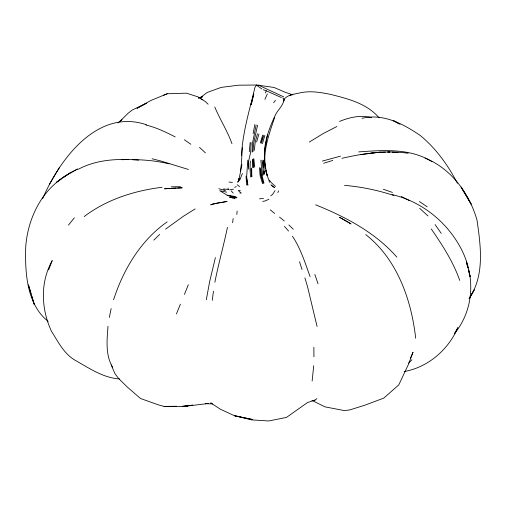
<?xml version="1.0" encoding="UTF-8"?>
<svg xmlns="http://www.w3.org/2000/svg" width="506" height="506" viewBox="0 0 506 506"><rect width="100%" height="100%" fill="white"/><g stroke="black" fill="none" stroke-linecap="round" stroke-linejoin="round"><path stroke-width="0.76" d="M262.873 175.474L262.911 168.22L262.127 160.332L263.778 167.796L263.411 160.244M252.519 167.695L252.583 159.573L253.55 167.397L253.019 159.061L254.733 167.214L253.822 158.599M264.36 159.251L264.568 151.281L267.44 134.95M264.202 159.807L263.949 174.38L263.86 172.85M252.133 152.142L252.545 143.084L256.15 124.938M241.425 155.614C242.393 138.062 246.536 120.77 250.894 103.774M250.388 160.978L250.015 168.998L250.59 176.98M251.121 142.787L250.66 152.192L248.68 160.883L248.661 169.2L247.776 160.181L246.656 176.746L247.858 185.209L246.087 176.113L246.53 185.025M313.707 365.749L312.139 381.005M107.999 326.281C106.975 339.849 105.299 354.87 112.522 367.116M252.962 151.781L253.702 143.021L257.56 125.254M236.827 214.493L237.137 211.053M242.374 147.695L241.349 164.102L240.331 171.3M249.294 151.699L250.192 142.294M253.038 97.588L253.209 96.026L250.995 104.824M264.436 151.737C265.283 138.252 270.274 125.444 276.181 113.433C279.021 108.986 283.366 104.881 284.062 99.435L283.708 101.156L284.233 98.974L282.658 97.936M254.246 150.472L255.239 142.022L257.472 133.742M212.248 300.368L213.456 291.197M232.589 222.766L233.184 218.497M253.158 133.654L254.815 124.476M206.315 299.716L209.636 281.678L215.392 257.598M253.55 95.514L253.822 94.097M214.867 282.291C218.465 263.841 223.633 245.739 227.46 227.327M278.547 190.8L277.876 192.641M241.969 164.716L239.123 178.586L237.782 182.223L238.63 180.522M109.315 317.471L111.156 308.59M251.45 104.325L252.791 97.974M250.925 103.92L254.973 87.329L256.447 85.116L261.849 88.967M253.108 96.254L253.696 94.16M256.618 142.009L258.952 134.001M262.652 135.108L260.293 142.989L263.784 135.285L261.273 143.369M262.399 143.628L264.859 135.418M274.499 117.784C269.255 134.046 262.475 150.94 265.631 168.346L264.562 162.072L267.111 175.708M48.633 269.907L52.238 260.571C40.006 282.354 41.138 308.869 51.403 331.171C58.045 341.493 63.648 353.327 74.515 359.899C88.582 367.799 102.851 377.862 119.473 378.937M113.559 299.811C123.369 269.502 140.674 240.363 167.189 221.887M265.359 93.066L266.257 90.795L263.291 89.733M239.446 180.832L242.399 173.469M184.437 294.403L188.333 284.733M42.605 198.75C59.379 159.732 97.19 107.961 146.474 124.767M176.43 313.929L180.395 304.182M264.904 99.423L267.339 93.977M410.556 357.957L413.035 352.201L408.336 364.592L398.779 384.908L383.744 398.127L364.383 405.363L349.526 409.986L344.314 410.581L324.972 406.849L311.917 400.372M275.017 190.667L272.557 194.487L270.754 195.778M470.213 296.851C484.716 273.891 480.637 245.638 477.038 220.211C469.498 193.659 451.238 168.549 425.015 158.081M469.132 298.635L474.217 289.849L469.157 298.761M59.506 167.385L49.284 184.469M273.607 102.743L275.466 100.34M68.449 225.126L74.344 217.814M408.652 363.099L411.928 359.772M153.818 240.122L159.662 234.436M238.313 179.978L239.8 178.542M121.971 119.637L119.618 121.649L128.296 113.085L132.249 110.023L146.613 103.167L137.031 108.271L151.041 100.409L167.227 93.762L186.467 93.167L198.105 96.912L205.518 101.687L208.118 104.217M284.644 98.6C288.616 94.432 294.777 94.148 300.071 92.857C310.165 90.606 320.254 92.326 330.222 94.312C347.736 98.695 366.85 103.414 379.045 117.79M118.031 122.907L121.472 120.011M111.181 364.858L114.887 373.542L118.309 378.14L127.196 386.957L140.529 398.5L158.188 404.8L164.115 406.426L182.274 406.641L208.168 403.541L205.442 403.649L212.533 403.933L210.705 402.89L220.483 409.278L234.822 415.894L252.469 419.474L234.803 415.736L251.495 419.872L268.686 420.979L286.453 417.425L307.591 402.491L315.01 400.132L316.952 398.614M165.57 229.161L183.482 216.188L195.158 208.915M84.141 216.587C106.545 199.566 134.375 190.642 162.059 187.302M62.187 178.232C39.86 193.343 27.647 220.382 25.73 246.77C24.92 272.127 26.565 304.346 48.121 321.304M61.764 178.612L56.723 182.071L64.37 176.404L77.601 168.998L69.961 172.989L62.795 177.802M63.029 177.745L69.961 172.989M309.324 142.059L323.258 133.54L336.933 126.475M78.354 169.232C93.705 161.06 111.51 158.903 128.688 159.643M234.626 187.378L236.277 186.587M268.888 199.282L265.011 200.977L262.715 201.394M163.628 95.236L167.227 93.762M239.376 178.719L238.244 179.149L239.123 179.067M339.526 121.427C349.564 117.335 360.879 114.698 371.581 117.645M323.701 163.261L332.771 160.446M198.668 97.93L200.876 97.253L207.131 92.497L221.204 87.386L238.598 85.185L256.763 85.021L273.967 87.437L285.593 92.415L292.936 94.843M198.523 97.987L202.729 96.716L198.447 97.968M322.398 161.085L340.544 156.12M289.849 95.311L292.202 94.736M341.917 158.315C363.574 153.362 386.021 149.959 408.203 153.286M263.512 198.441L259.464 198.839M192.754 405.028L182.274 406.641L185.272 406.103M229.768 189.883L233.462 189.168M186.765 405.837L188.264 405.565M313.612 400.372L315.01 400.132M362.043 118.29C383.308 113.167 403.402 123.964 420.404 135.608C436.064 148.511 448.114 165.348 457.399 183.248M360.335 154.691L378.804 152.312L385.559 152.116M404.174 371.568C428.146 367.274 448.284 349.754 457.898 327.629L454.337 333.802C474.989 308.515 475.438 273.86 459.688 246.144C445.463 220.622 420.41 201.027 391.834 194.544M226.669 192.16L219.712 190.692L227.143 195.196L235.353 196.492L236.821 197.757L233 197.998L229.591 197.22L233.392 197.985M371.518 153.008L380.86 152.123M358.748 151.901C383.187 150.162 410.258 147.986 431.922 161.686M176.082 188.023L164.507 188.795L182.211 187.827L177.612 187.979M387.811 152.047L390.063 151.983L387.735 152.034M176.556 406.426L164.115 406.426L176.594 406.267M182.818 406.255L187.517 406.128L182.837 406.185M121.491 159.713C137.423 159.213 153.476 160.092 169.023 163.817M240.299 190.484L238.25 190.509L241.254 193.159L239.869 192.963M171.237 186.834L180.465 186.72M392.118 152.217L398.032 152.559M132.477 159.732L138.606 160.155M228.99 182.071L232.444 182.426M344.548 185.373C360.323 186.695 375.926 189.839 391.024 194.582M228.908 189.51L223.639 188.947L224.171 189.889M258.534 85.324L259.635 85.59M145.905 125.001C156.196 127.423 165.81 132.123 175.177 136.905M152.066 158.751L161.186 161.098L188.422 169.472M236.821 197.757L227.143 195.196L234.43 198.042L234.828 198.788M259.831 85.584L258.756 85.09M218.807 188.706L225.543 190.635M391.739 194.797L393.877 195.506M383.32 189.225L392.416 192.425M315.611 204.822C345.547 216.84 375.363 232.551 396.868 257.156M281.33 97.544L266.257 90.795M200.11 98.455L202.805 99.758M401.22 196.461L409.196 200.484M273.961 187.239L274.625 187.593L271.779 185.62M397.83 123.059L393.168 120.498L400.044 124.324M260.501 86.115L283.651 96.842M273.17 186.885L270.931 184.753M419.392 201.514L427.209 206.834M184.405 139.764L190.832 144.267M237.15 184.753L239.604 186.606M256.447 85.116L256.789 85.381M270.299 209.876L274.745 213.462M279.495 217.087L284.277 220.97M365.712 234.601C397.166 259.135 411.397 299.837 415.685 338.255M419.632 208.282L427.968 215.948M275.536 186.524L271.045 182.432L269.445 180.161M199.497 147.354L205.436 152.882M288.869 224.942L293.284 229.231M284.442 226.397L288.603 231.071M231.236 190.901L233.215 193.14M435.097 224.55L441.251 233.392M431.283 228.959C442.383 245.094 453.231 261.836 459.733 280.413M292.455 236.232C300.697 248.56 305.067 262.829 310.089 276.643M214.778 106.987C219.927 119.511 227.453 130.915 231.969 143.717M269.597 182.369L265.498 170.446M314.858 274.435L318.04 283.809M299.514 261.735L302.044 269.502M262.557 183.703L260.147 175.879L259.47 167.581L261.121 175.784L263.354 183.431M304.884 277.838L307.534 286.687L317.085 326.503M31.037 293.67L28.425 284.891L34.3 304.644L31.473 295.131M265.789 169.877L267.263 175.487M467.917 267.756L466.418 261.988L467.93 267.921M468.872 271.621L470.194 276.807L468.48 269.919M263.917 171.869L264.17 173.413L263.873 171.256M228.029 188.068L228.181 189.276M263.898 172.382L264.081 173.925L263.854 171.041M250.944 168.568L251.817 176.847L251.684 168.093M260.906 160.067L262.083 175.696L263.98 183.102L261.121 175.784L260.501 167.935M313.872 347.325L313.935 356.812M212.855 204.038L210.679 204.81L217.15 203.051L227.086 201.483L212.855 204.038M347.325 221.685L339.507 217.264L351.025 223.937L347.325 221.685M466.614 196.385L461.099 187.112L471.181 204.146L466.614 196.385"/></g></svg>
